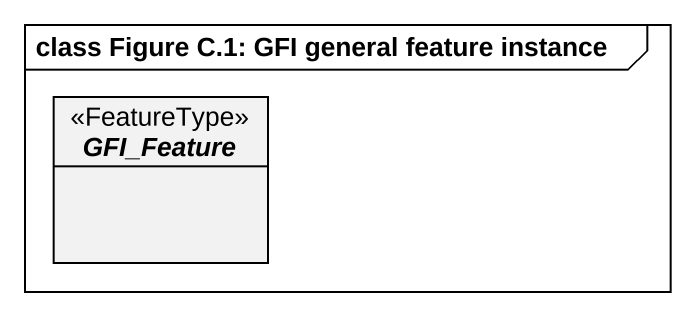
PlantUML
@startuml
mainframe class Figure C.1: GFI general feature instance
hide circle
hide empty members
abstract class GFI_Feature <<FeatureType>>
@enduml
